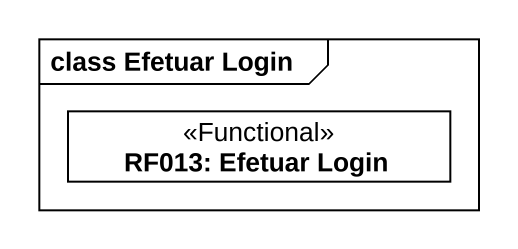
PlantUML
@startuml
mainframe class Efetuar Login
hide circle
hide empty members
class "RF013: Efetuar Login" as RF013_Efetuar_Login <<Functional>>
@enduml
